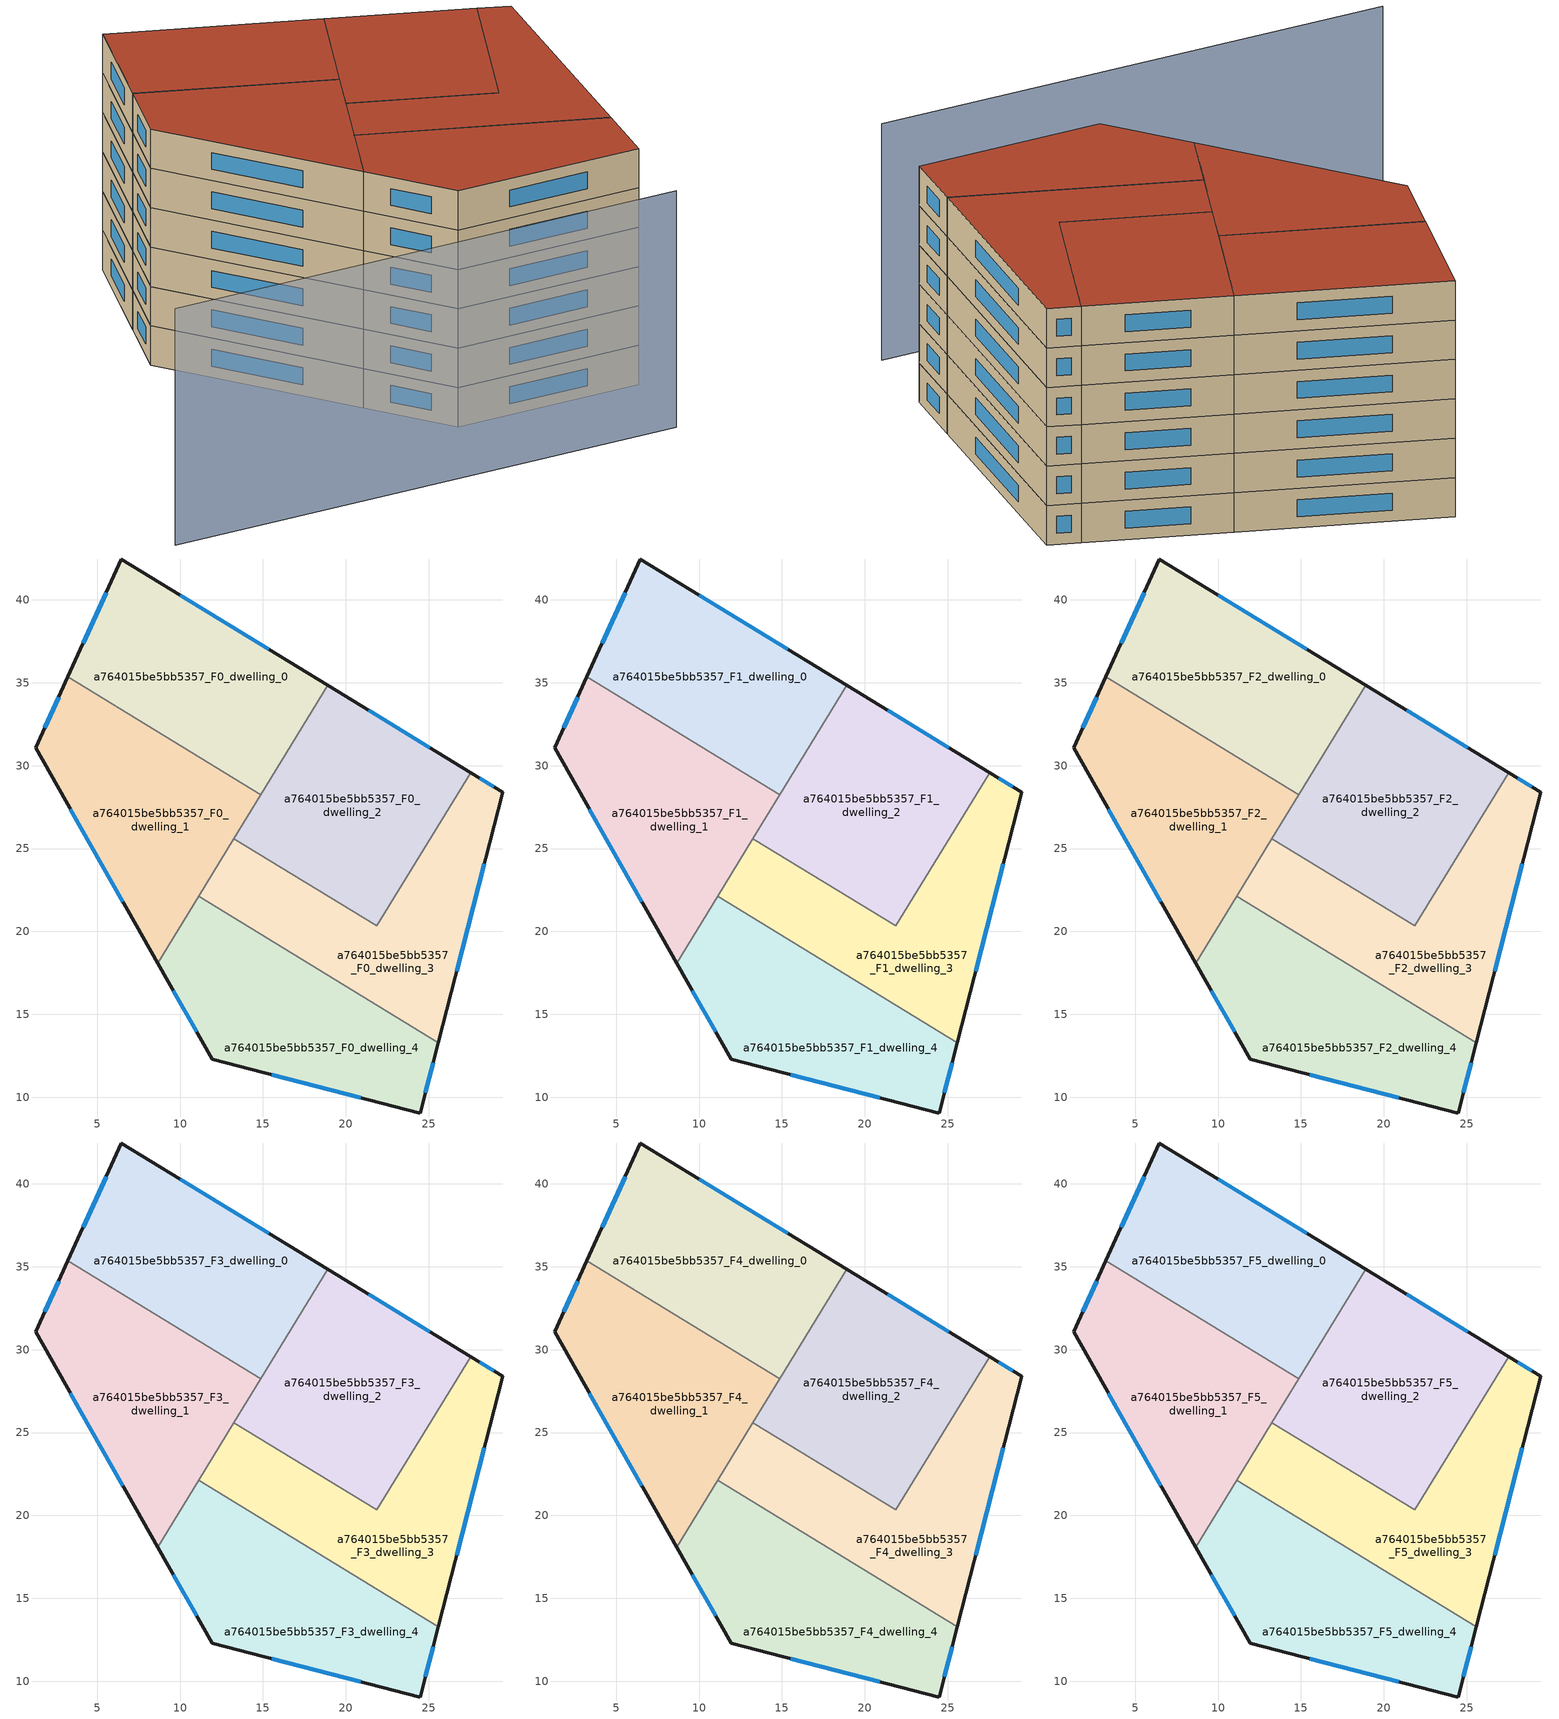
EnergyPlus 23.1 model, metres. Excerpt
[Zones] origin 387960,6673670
a764015be5bb5357_F0_dwelling_0
 floor ground (EU_floor_Construction): 18.91,34.85 14.86,28.23 3.23,35.35 6.47,42.46 z0
 wall outside (EU_wall_Construction): 18.91,34.85 6.47,42.46 3.23,35.35 z0:3
 wall to a764015be5bb5357_F0_dwelling_1 (EU_wall_Construction): 3.23,35.35 14.86,28.23 z0:3
 wall to a764015be5bb5357_F0_dwelling_2 (EU_wall_Construction): 14.86,28.23 18.91,34.85 z0:3
 window (EU_Window_Construction): 5.54,40.43 4.16,37.38 / 15.35,37.02 10.02,40.29 z0.86:2.14
a764015be5bb5357_F0_dwelling_1
 floor ground (EU_floor_Construction): 14.86,28.23 8.65,18.09 1.29,31.08 3.23,35.35 z0
 wall outside (EU_wall_Construction): 3.23,35.35 1.29,31.08 8.65,18.09 z0:3
 wall to a764015be5bb5357_F0_dwelling_4 (EU_wall_Construction): 8.65,18.09 11.12,22.12 z0:3
 wall to a764015be5bb5357_F0_dwelling_3 (EU_wall_Construction): 11.12,22.12 13.25,25.61 z0:3
 wall to a764015be5bb5357_F0_dwelling_2 (EU_wall_Construction): 13.25,25.61 14.86,28.23 z0:3
 window (EU_Window_Construction): 2.68,34.13 1.85,32.3 / 3.4,27.37 6.55,21.8 z0.86:2.14
a764015be5bb5357_F0_dwelling_2
 floor ground (EU_floor_Construction): 27.52,29.58 21.87,20.34 13.25,25.61 18.91,34.85 z0
 wall outside (EU_wall_Construction): 27.52,29.58 18.91,34.85 z0:3
 wall to a764015be5bb5357_F0_dwelling_3 (EU_wall_Construction): 13.25,25.61 21.87,20.34 27.52,29.58 z0:3
 window (EU_Window_Construction): 25.06,31.09 21.37,33.34 z0.86:2.14
a764015be5bb5357_F0_dwelling_3
 floor ground (EU_floor_Construction): 29.47,28.39 25.57,13.28 11.12,22.12 13.25,25.61 21.87,20.34 27.52,29.58 z0
 wall outside (EU_wall_Construction): 25.57,13.28 29.47,28.39 27.52,29.58 z0:3
 wall to a764015be5bb5357_F0_dwelling_4 (EU_wall_Construction): 11.12,22.12 25.57,13.28 z0:3
 window (EU_Window_Construction): 28.91,28.73 28.08,29.24 / 26.68,17.59 28.35,24.07 z0.86:2.14
a764015be5bb5357_F0_dwelling_4
 floor ground (EU_floor_Construction): 25.57,13.28 24.48,9.05 11.94,12.29 8.65,18.09 11.12,22.12 z0
 wall outside (EU_wall_Construction): 8.65,18.09 11.94,12.29 24.48,9.05 25.57,13.28 z0:3
 window (EU_Window_Construction): 24.79,10.26 25.26,12.07 / 15.52,11.36 20.9,9.98 / 9.59,16.43 11,13.94 z0.86:2.14
a764015be5bb5357_F1_dwelling_0
 floor to a764015be5bb5357_F0_dwelling_0 (EU_floor_Construction): 18.91,34.85 14.86,28.23 3.23,35.35 6.47,42.46 z3
 wall outside (EU_wall_Construction): 18.91,34.85 6.47,42.46 3.23,35.35 z3:6
 wall to a764015be5bb5357_F1_dwelling_1 (EU_wall_Construction): 3.23,35.35 14.86,28.23 z3:6
 wall to a764015be5bb5357_F1_dwelling_2 (EU_wall_Construction): 14.86,28.23 18.91,34.85 z3:6
 window (EU_Window_Construction): 5.54,40.43 4.16,37.38 / 15.35,37.02 10.02,40.29 z3.86:5.14
a764015be5bb5357_F1_dwelling_1
 floor to a764015be5bb5357_F0_dwelling_1 (EU_floor_Construction): 14.86,28.23 8.65,18.09 1.29,31.08 3.23,35.35 z3
 wall outside (EU_wall_Construction): 3.23,35.35 1.29,31.08 8.65,18.09 z3:6
 wall to a764015be5bb5357_F1_dwelling_4 (EU_wall_Construction): 8.65,18.09 11.12,22.12 z3:6
 wall to a764015be5bb5357_F1_dwelling_3 (EU_wall_Construction): 11.12,22.12 13.25,25.61 z3:6
 wall to a764015be5bb5357_F1_dwelling_2 (EU_wall_Construction): 13.25,25.61 14.86,28.23 z3:6
 window (EU_Window_Construction): 2.68,34.13 1.85,32.3 / 3.4,27.37 6.55,21.8 z3.86:5.14
a764015be5bb5357_F1_dwelling_2
 floor to a764015be5bb5357_F0_dwelling_2 (EU_floor_Construction): 27.52,29.58 21.87,20.34 13.25,25.61 18.91,34.85 z3
 wall outside (EU_wall_Construction): 27.52,29.58 18.91,34.85 z3:6
 wall to a764015be5bb5357_F1_dwelling_3 (EU_wall_Construction): 13.25,25.61 21.87,20.34 27.52,29.58 z3:6
 window (EU_Window_Construction): 25.06,31.09 21.37,33.34 z3.86:5.14
a764015be5bb5357_F1_dwelling_3
 floor to a764015be5bb5357_F0_dwelling_3 (EU_floor_Construction): 29.47,28.39 25.57,13.28 11.12,22.12 13.25,25.61 21.87,20.34 27.52,29.58 z3
 wall outside (EU_wall_Construction): 25.57,13.28 29.47,28.39 27.52,29.58 z3:6
 wall to a764015be5bb5357_F1_dwelling_4 (EU_wall_Construction): 11.12,22.12 25.57,13.28 z3:6
 window (EU_Window_Construction): 28.91,28.73 28.08,29.24 / 26.68,17.59 28.35,24.07 z3.86:5.14
a764015be5bb5357_F1_dwelling_4
 floor to a764015be5bb5357_F0_dwelling_4 (EU_floor_Construction): 25.57,13.28 24.48,9.05 11.94,12.29 8.65,18.09 11.12,22.12 z3
 wall outside (EU_wall_Construction): 8.65,18.09 11.94,12.29 24.48,9.05 25.57,13.28 z3:6
 window (EU_Window_Construction): 24.79,10.26 25.26,12.07 / 15.52,11.36 20.9,9.98 / 9.59,16.43 11,13.94 z3.86:5.14
a764015be5bb5357_F2_dwelling_0
 floor to a764015be5bb5357_F1_dwelling_0 (EU_floor_Construction): 18.91,34.85 14.86,28.23 3.23,35.35 6.47,42.46 z6
 wall outside (EU_wall_Construction): 18.91,34.85 6.47,42.46 3.23,35.35 z6:9
 wall to a764015be5bb5357_F2_dwelling_1 (EU_wall_Construction): 3.23,35.35 14.86,28.23 z6:9
 wall to a764015be5bb5357_F2_dwelling_2 (EU_wall_Construction): 14.86,28.23 18.91,34.85 z6:9
 window (EU_Window_Construction): 5.54,40.43 4.16,37.38 / 15.35,37.02 10.02,40.29 z6.86:8.14
a764015be5bb5357_F2_dwelling_1
 floor to a764015be5bb5357_F1_dwelling_1 (EU_floor_Construction): 14.86,28.23 8.65,18.09 1.29,31.08 3.23,35.35 z6
 wall outside (EU_wall_Construction): 3.23,35.35 1.29,31.08 8.65,18.09 z6:9
 wall to a764015be5bb5357_F2_dwelling_4 (EU_wall_Construction): 8.65,18.09 11.12,22.12 z6:9
 wall to a764015be5bb5357_F2_dwelling_3 (EU_wall_Construction): 11.12,22.12 13.25,25.61 z6:9
 wall to a764015be5bb5357_F2_dwelling_2 (EU_wall_Construction): 13.25,25.61 14.86,28.23 z6:9
 window (EU_Window_Construction): 2.68,34.13 1.85,32.3 / 3.4,27.37 6.55,21.8 z6.86:8.14
a764015be5bb5357_F2_dwelling_2
 floor to a764015be5bb5357_F1_dwelling_2 (EU_floor_Construction): 27.52,29.58 21.87,20.34 13.25,25.61 18.91,34.85 z6
 wall outside (EU_wall_Construction): 27.52,29.58 18.91,34.85 z6:9
 wall to a764015be5bb5357_F2_dwelling_3 (EU_wall_Construction): 13.25,25.61 21.87,20.34 27.52,29.58 z6:9
 window (EU_Window_Construction): 25.06,31.09 21.37,33.34 z6.86:8.14
a764015be5bb5357_F2_dwelling_3
 floor to a764015be5bb5357_F1_dwelling_3 (EU_floor_Construction): 29.47,28.39 25.57,13.28 11.12,22.12 13.25,25.61 21.87,20.34 27.52,29.58 z6
 wall outside (EU_wall_Construction): 25.57,13.28 29.47,28.39 27.52,29.58 z6:9
 wall to a764015be5bb5357_F2_dwelling_4 (EU_wall_Construction): 11.12,22.12 25.57,13.28 z6:9
 window (EU_Window_Construction): 28.91,28.73 28.08,29.24 / 26.68,17.59 28.35,24.07 z6.86:8.14
a764015be5bb5357_F2_dwelling_4
 floor to a764015be5bb5357_F1_dwelling_4 (EU_floor_Construction): 25.57,13.28 24.48,9.05 11.94,12.29 8.65,18.09 11.12,22.12 z6
 wall outside (EU_wall_Construction): 8.65,18.09 11.94,12.29 24.48,9.05 25.57,13.28 z6:9
 window (EU_Window_Construction): 24.79,10.26 25.26,12.07 / 15.52,11.36 20.9,9.98 / 9.59,16.43 11,13.94 z6.86:8.14
a764015be5bb5357_F3_dwelling_0
 floor to a764015be5bb5357_F2_dwelling_0 (EU_floor_Construction): 18.91,34.85 14.86,28.23 3.23,35.35 6.47,42.46 z9
 wall outside (EU_wall_Construction): 18.91,34.85 6.47,42.46 3.23,35.35 z9:12
 wall to a764015be5bb5357_F3_dwelling_1 (EU_wall_Construction): 3.23,35.35 14.86,28.23 z9:12
 wall to a764015be5bb5357_F3_dwelling_2 (EU_wall_Construction): 14.86,28.23 18.91,34.85 z9:12
 window (EU_Window_Construction): 5.54,40.43 4.16,37.38 / 15.35,37.02 10.02,40.29 z9.86:11.14
a764015be5bb5357_F3_dwelling_1
 floor to a764015be5bb5357_F2_dwelling_1 (EU_floor_Construction): 14.86,28.23 8.65,18.09 1.29,31.08 3.23,35.35 z9
 wall outside (EU_wall_Construction): 3.23,35.35 1.29,31.08 8.65,18.09 z9:12
 wall to a764015be5bb5357_F3_dwelling_4 (EU_wall_Construction): 8.65,18.09 11.12,22.12 z9:12
 wall to a764015be5bb5357_F3_dwelling_3 (EU_wall_Construction): 11.12,22.12 13.25,25.61 z9:12
 wall to a764015be5bb5357_F3_dwelling_2 (EU_wall_Construction): 13.25,25.61 14.86,28.23 z9:12
 window (EU_Window_Construction): 2.68,34.13 1.85,32.3 / 3.4,27.37 6.55,21.8 z9.86:11.14
a764015be5bb5357_F3_dwelling_2
 floor to a764015be5bb5357_F2_dwelling_2 (EU_floor_Construction): 27.52,29.58 21.87,20.34 13.25,25.61 18.91,34.85 z9
 wall outside (EU_wall_Construction): 27.52,29.58 18.91,34.85 z9:12
 wall to a764015be5bb5357_F3_dwelling_3 (EU_wall_Construction): 13.25,25.61 21.87,20.34 27.52,29.58 z9:12
 window (EU_Window_Construction): 25.06,31.09 21.37,33.34 z9.86:11.14
a764015be5bb5357_F3_dwelling_3
 floor to a764015be5bb5357_F2_dwelling_3 (EU_floor_Construction): 29.47,28.39 25.57,13.28 11.12,22.12 13.25,25.61 21.87,20.34 27.52,29.58 z9
 wall outside (EU_wall_Construction): 25.57,13.28 29.47,28.39 27.52,29.58 z9:12
 wall to a764015be5bb5357_F3_dwelling_4 (EU_wall_Construction): 11.12,22.12 25.57,13.28 z9:12
 window (EU_Window_Construction): 28.91,28.73 28.08,29.24 / 26.68,17.59 28.35,24.07 z9.86:11.14
a764015be5bb5357_F3_dwelling_4
 floor to a764015be5bb5357_F2_dwelling_4 (EU_floor_Construction): 25.57,13.28 24.48,9.05 11.94,12.29 8.65,18.09 11.12,22.12 z9
 wall outside (EU_wall_Construction): 8.65,18.09 11.94,12.29 24.48,9.05 25.57,13.28 z9:12
 window (EU_Window_Construction): 24.79,10.26 25.26,12.07 / 15.52,11.36 20.9,9.98 / 9.59,16.43 11,13.94 z9.86:11.14
a764015be5bb5357_F4_dwelling_0
 floor to a764015be5bb5357_F3_dwelling_0 (EU_floor_Construction): 18.91,34.85 14.86,28.23 3.23,35.35 6.47,42.46 z12
 wall outside (EU_wall_Construction): 18.91,34.85 6.47,42.46 3.23,35.35 z12:15
 wall to a764015be5bb5357_F4_dwelling_1 (EU_wall_Construction): 3.23,35.35 14.86,28.23 z12:15
 wall to a764015be5bb5357_F4_dwelling_2 (EU_wall_Construction): 14.86,28.23 18.91,34.85 z12:15
 window (EU_Window_Construction): 5.54,40.43 4.16,37.38 / 15.35,37.02 10.02,40.29 z12.86:14.14
a764015be5bb5357_F4_dwelling_1
 floor to a764015be5bb5357_F3_dwelling_1 (EU_floor_Construction): 14.86,28.23 8.65,18.09 1.29,31.08 3.23,35.35 z12
 wall outside (EU_wall_Construction): 3.23,35.35 1.29,31.08 8.65,18.09 z12:15
 wall to a764015be5bb5357_F4_dwelling_4 (EU_wall_Construction): 8.65,18.09 11.12,22.12 z12:15
 wall to a764015be5bb5357_F4_dwelling_3 (EU_wall_Construction): 11.12,22.12 13.25,25.61 z12:15
 wall to a764015be5bb5357_F4_dwelling_2 (EU_wall_Construction): 13.25,25.61 14.86,28.23 z12:15
 window (EU_Window_Construction): 2.68,34.13 1.85,32.3 / 3.4,27.37 6.55,21.8 z12.86:14.14
a764015be5bb5357_F4_dwelling_2
 floor to a764015be5bb5357_F3_dwelling_2 (EU_floor_Construction): 27.52,29.58 21.87,20.34 13.25,25.61 18.91,34.85 z12
 wall outside (EU_wall_Construction): 27.52,29.58 18.91,34.85 z12:15
 wall to a764015be5bb5357_F4_dwelling_3 (EU_wall_Construction): 13.25,25.61 21.87,20.34 27.52,29.58 z12:15
 window (EU_Window_Construction): 25.06,31.09 21.37,33.34 z12.86:14.14
a764015be5bb5357_F4_dwelling_3
 floor to a764015be5bb5357_F3_dwelling_3 (EU_floor_Construction): 29.47,28.39 25.57,13.28 11.12,22.12 13.25,25.61 21.87,20.34 27.52,29.58 z12
 wall outside (EU_wall_Construction): 25.57,13.28 29.47,28.39 27.52,29.58 z12:15
 wall to a764015be5bb5357_F4_dwelling_4 (EU_wall_Construction): 11.12,22.12 25.57,13.28 z12:15
 window (EU_Window_Construction): 28.91,28.73 28.08,29.24 / 26.68,17.59 28.35,24.07 z12.86:14.14
a764015be5bb5357_F4_dwelling_4
 floor to a764015be5bb5357_F3_dwelling_4 (EU_floor_Construction): 25.57,13.28 24.48,9.05 11.94,12.29 8.65,18.09 11.12,22.12 z12
 wall outside (EU_wall_Construction): 8.65,18.09 11.94,12.29 24.48,9.05 25.57,13.28 z12:15
 window (EU_Window_Construction): 24.79,10.26 25.26,12.07 / 15.52,11.36 20.9,9.98 / 9.59,16.43 11,13.94 z12.86:14.14
a764015be5bb5357_F5_dwelling_0
 floor to a764015be5bb5357_F4_dwelling_0 (EU_floor_Construction): 18.91,34.85 14.86,28.23 3.23,35.35 6.47,42.46 z15
 wall outside (EU_wall_Construction): 18.91,34.85 6.47,42.46 3.23,35.35 z15:18
 wall to a764015be5bb5357_F5_dwelling_1 (EU_wall_Construction): 3.23,35.35 14.86,28.23 z15:18
 wall to a764015be5bb5357_F5_dwelling_2 (EU_wall_Construction): 14.86,28.23 18.91,34.85 z15:18
 window (EU_Window_Construction): 5.54,40.43 4.16,37.38 / 15.35,37.02 10.02,40.29 z15.86:17.14
 roof outside (EU_roof_Construction): 14.86,28.23 18.91,34.85 6.47,42.46 3.23,35.35 z18
a764015be5bb5357_F5_dwelling_1
 floor to a764015be5bb5357_F4_dwelling_1 (EU_floor_Construction): 14.86,28.23 8.65,18.09 1.29,31.08 3.23,35.35 z15
 wall outside (EU_wall_Construction): 3.23,35.35 1.29,31.08 8.65,18.09 z15:18
 wall to a764015be5bb5357_F5_dwelling_4 (EU_wall_Construction): 8.65,18.09 11.12,22.12 z15:18
 wall to a764015be5bb5357_F5_dwelling_3 (EU_wall_Construction): 11.12,22.12 13.25,25.61 z15:18
 wall to a764015be5bb5357_F5_dwelling_2 (EU_wall_Construction): 13.25,25.61 14.86,28.23 z15:18
 window (EU_Window_Construction): 2.68,34.13 1.85,32.3 / 3.4,27.37 6.55,21.8 z15.86:17.14
 roof outside (EU_roof_Construction): 8.65,18.09 14.86,28.23 3.23,35.35 1.29,31.08 z18
a764015be5bb5357_F5_dwelling_2
 floor to a764015be5bb5357_F4_dwelling_2 (EU_floor_Construction): 27.52,29.58 21.87,20.34 13.25,25.61 18.91,34.85 z15
 wall outside (EU_wall_Construction): 27.52,29.58 18.91,34.85 z15:18
 wall to a764015be5bb5357_F5_dwelling_3 (EU_wall_Construction): 13.25,25.61 21.87,20.34 27.52,29.58 z15:18
 window (EU_Window_Construction): 25.06,31.09 21.37,33.34 z15.86:17.14
 roof outside (EU_roof_Construction): 21.87,20.34 27.52,29.58 18.91,34.85 13.25,25.61 z18
a764015be5bb5357_F5_dwelling_3
 floor to a764015be5bb5357_F4_dwelling_3 (EU_floor_Construction): 29.47,28.39 25.57,13.28 11.12,22.12 13.25,25.61 21.87,20.34 27.52,29.58 z15
 wall outside (EU_wall_Construction): 25.57,13.28 29.47,28.39 27.52,29.58 z15:18
 wall to a764015be5bb5357_F5_dwelling_4 (EU_wall_Construction): 11.12,22.12 25.57,13.28 z15:18
 window (EU_Window_Construction): 28.91,28.73 28.08,29.24 / 26.68,17.59 28.35,24.07 z15.86:17.14
 roof outside (EU_roof_Construction): 25.57,13.28 29.47,28.39 27.52,29.58 21.87,20.34 13.25,25.61 11.12,22.12 z18
a764015be5bb5357_F5_dwelling_4
 floor to a764015be5bb5357_F4_dwelling_4 (EU_floor_Construction): 25.57,13.28 24.48,9.05 11.94,12.29 8.65,18.09 11.12,22.12 z15
 wall outside (EU_wall_Construction): 8.65,18.09 11.94,12.29 24.48,9.05 25.57,13.28 z15:18
 window (EU_Window_Construction): 24.79,10.26 25.26,12.07 / 15.52,11.36 20.9,9.98 / 9.59,16.43 11,13.94 z15.86:17.14
 roof outside (EU_roof_Construction): 24.48,9.05 25.57,13.28 11.12,22.12 8.65,18.09 11.94,12.29 z18
shading: -11.89,12.29 23,3.3 z0:18
[Building]
EU S2 Campaign: North Axis=0; Terrain=City; Solar Distribution=FullExterior
[Site:Location]
Helsinki-Vantaa.AP: Latitude=60.317; Longitude=24.963; Time Zone=2; Elevation=54.6
[SizingPeriod:WeatherFileDays]
AnnualSizingPeriod: Begin Month=1; Begin Day of Month=1; End Month=12; End Day of Month=31; Day of Week for Start Day=Monday; Use Weather File Daylight Saving Period=No; Use Weather File Rain and Snow Indicators=No
[MATERIAL]
EU_InternalMass_Material: Roughness=MediumRough; Thickness=0.1; Conductivity=1; Density=1800; Specific Heat=900; Thermal Absorptance=0.9; Solar Absorptance=0.7; Visible Absorptance=0.7
[MATERIAL:NOMASS] Roughness=MediumRough; Thermal Absorptance=0.9; Solar Absorptance=0.7; Visible Absorptance=0.7
Name | Thermal Resistance
EU_wall_NoMass | 5.91765
EU_roof_NoMass | 11.1778
EU_floor_NoMass | 6.2875
[WINDOWMATERIAL:SIMPLEGLAZINGSYSTEM]
EU_Window_SimpleGlazing: UFactor=0.994035; Solar Heat Gain Coefficient=0.7; Visible Transmittance=0.7
[CONSTRUCTION]
EU_wall_Construction: EU_wall_NoMass
EU_roof_Construction: EU_roof_NoMass
EU_floor_Construction: EU_floor_NoMass
EU_Window_Construction: EU_Window_SimpleGlazing
EU_InternalMass_Construction: EU_InternalMass_Material
[ZONE] Type=1; Multiplier=1; Ceiling Height=autocalculate; Floor Area=autocalculate; Part of Total Floor Area=Yes
Name | Volume
a764015be5bb5357_F0_dwelling_0; a764015be5bb5357_F1_dwelling_0; a764015be5bb5357_F2_dwelling_0; a764015be5bb5357_F3_dwelling_0; a764015be5bb5357_F4_dwelling_0; a764015be5bb5357_F5_dwelling_0 | 328.206
a764015be5bb5357_F0_dwelling_1; a764015be5bb5357_F1_dwelling_1; a764015be5bb5357_F2_dwelling_1; a764015be5bb5357_F3_dwelling_1; a764015be5bb5357_F4_dwelling_1; a764015be5bb5357_F5_dwelling_1 | 328.218
a764015be5bb5357_F0_dwelling_2; a764015be5bb5357_F1_dwelling_2; a764015be5bb5357_F2_dwelling_2; a764015be5bb5357_F3_dwelling_2; a764015be5bb5357_F4_dwelling_2; a764015be5bb5357_F5_dwelling_2 | 328.238
a764015be5bb5357_F0_dwelling_3; a764015be5bb5357_F1_dwelling_3; a764015be5bb5357_F2_dwelling_3; a764015be5bb5357_F3_dwelling_3; a764015be5bb5357_F4_dwelling_3; a764015be5bb5357_F5_dwelling_3 | 328.23
a764015be5bb5357_F0_dwelling_4; a764015be5bb5357_F1_dwelling_4; a764015be5bb5357_F2_dwelling_4; a764015be5bb5357_F3_dwelling_4; a764015be5bb5357_F4_dwelling_4; a764015be5bb5357_F5_dwelling_4 | 328.193
[INTERNALMASS] Construction=EU_InternalMass_Construction
Name | Zone or ZoneList | Surface Area
a764015be5bb5357_F0_dwelling_0_EU_InternalMass | a764015be5bb5357_F0_dwelling_0 | 109.404
a764015be5bb5357_F0_dwelling_1_EU_InternalMass | a764015be5bb5357_F0_dwelling_1 | 109.404
a764015be5bb5357_F0_dwelling_2_EU_InternalMass | a764015be5bb5357_F0_dwelling_2 | 109.41
a764015be5bb5357_F0_dwelling_3_EU_InternalMass | a764015be5bb5357_F0_dwelling_3 | 109.41
a764015be5bb5357_F0_dwelling_4_EU_InternalMass | a764015be5bb5357_F0_dwelling_4 | 109.396
a764015be5bb5357_F1_dwelling_0_EU_InternalMass | a764015be5bb5357_F1_dwelling_0 | 109.404
a764015be5bb5357_F1_dwelling_1_EU_InternalMass | a764015be5bb5357_F1_dwelling_1 | 109.404
a764015be5bb5357_F1_dwelling_2_EU_InternalMass | a764015be5bb5357_F1_dwelling_2 | 109.41
a764015be5bb5357_F1_dwelling_3_EU_InternalMass | a764015be5bb5357_F1_dwelling_3 | 109.41
a764015be5bb5357_F1_dwelling_4_EU_InternalMass | a764015be5bb5357_F1_dwelling_4 | 109.396
a764015be5bb5357_F2_dwelling_0_EU_InternalMass | a764015be5bb5357_F2_dwelling_0 | 109.404
a764015be5bb5357_F2_dwelling_1_EU_InternalMass | a764015be5bb5357_F2_dwelling_1 | 109.404
a764015be5bb5357_F2_dwelling_2_EU_InternalMass | a764015be5bb5357_F2_dwelling_2 | 109.41
a764015be5bb5357_F2_dwelling_3_EU_InternalMass | a764015be5bb5357_F2_dwelling_3 | 109.41
a764015be5bb5357_F2_dwelling_4_EU_InternalMass | a764015be5bb5357_F2_dwelling_4 | 109.396
a764015be5bb5357_F3_dwelling_0_EU_InternalMass | a764015be5bb5357_F3_dwelling_0 | 109.404
a764015be5bb5357_F3_dwelling_1_EU_InternalMass | a764015be5bb5357_F3_dwelling_1 | 109.404
a764015be5bb5357_F3_dwelling_2_EU_InternalMass | a764015be5bb5357_F3_dwelling_2 | 109.41
a764015be5bb5357_F3_dwelling_3_EU_InternalMass | a764015be5bb5357_F3_dwelling_3 | 109.41
a764015be5bb5357_F3_dwelling_4_EU_InternalMass | a764015be5bb5357_F3_dwelling_4 | 109.396
a764015be5bb5357_F4_dwelling_0_EU_InternalMass | a764015be5bb5357_F4_dwelling_0 | 109.404
a764015be5bb5357_F4_dwelling_1_EU_InternalMass | a764015be5bb5357_F4_dwelling_1 | 109.404
a764015be5bb5357_F4_dwelling_2_EU_InternalMass | a764015be5bb5357_F4_dwelling_2 | 109.41
a764015be5bb5357_F4_dwelling_3_EU_InternalMass | a764015be5bb5357_F4_dwelling_3 | 109.41
a764015be5bb5357_F4_dwelling_4_EU_InternalMass | a764015be5bb5357_F4_dwelling_4 | 109.396
a764015be5bb5357_F5_dwelling_0_EU_InternalMass | a764015be5bb5357_F5_dwelling_0 | 109.404
a764015be5bb5357_F5_dwelling_1_EU_InternalMass | a764015be5bb5357_F5_dwelling_1 | 109.404
a764015be5bb5357_F5_dwelling_2_EU_InternalMass | a764015be5bb5357_F5_dwelling_2 | 109.41
a764015be5bb5357_F5_dwelling_3_EU_InternalMass | a764015be5bb5357_F5_dwelling_3 | 109.41
a764015be5bb5357_F5_dwelling_4_EU_InternalMass | a764015be5bb5357_F5_dwelling_4 | 109.396
[OTHEREQUIPMENT] Fuel Type=Electricity; Design Level Calculation Method=Watts/Area; Power per Zone Floor Area=1; Fraction Latent=0; Fraction Radiant=0; Fraction Lost=0; Carbon Dioxide Generation Rate=0; EndUse Subcategory=EU_Step8_InternalGains
Name | Zone or ZoneList or Space or SpaceList | Schedule
EU_Step8_InternalGain_a764015be5bb5357_F0_dwelling_0_f000 | a764015be5bb5357_F0_dwelling_0 | EU_Step8_GainSchedule_a764015be5bb5357_F0_dwelling_0_f000
EU_Step8_InternalGain_a764015be5bb5357_F0_dwelling_1_f000 | a764015be5bb5357_F0_dwelling_1 | EU_Step8_GainSchedule_a764015be5bb5357_F0_dwelling_1_f000
EU_Step8_InternalGain_a764015be5bb5357_F0_dwelling_2_f000 | a764015be5bb5357_F0_dwelling_2 | EU_Step8_GainSchedule_a764015be5bb5357_F0_dwelling_2_f000
EU_Step8_InternalGain_a764015be5bb5357_F0_dwelling_3_f000 | a764015be5bb5357_F0_dwelling_3 | EU_Step8_GainSchedule_a764015be5bb5357_F0_dwelling_3_f000
EU_Step8_InternalGain_a764015be5bb5357_F0_dwelling_4_f000 | a764015be5bb5357_F0_dwelling_4 | EU_Step8_GainSchedule_a764015be5bb5357_F0_dwelling_4_f000
EU_Step8_InternalGain_a764015be5bb5357_F1_dwelling_0_f000 | a764015be5bb5357_F1_dwelling_0 | EU_Step8_GainSchedule_a764015be5bb5357_F1_dwelling_0_f000
EU_Step8_InternalGain_a764015be5bb5357_F1_dwelling_1_f000 | a764015be5bb5357_F1_dwelling_1 | EU_Step8_GainSchedule_a764015be5bb5357_F1_dwelling_1_f000
EU_Step8_InternalGain_a764015be5bb5357_F1_dwelling_2_f000 | a764015be5bb5357_F1_dwelling_2 | EU_Step8_GainSchedule_a764015be5bb5357_F1_dwelling_2_f000
EU_Step8_InternalGain_a764015be5bb5357_F1_dwelling_3_f000 | a764015be5bb5357_F1_dwelling_3 | EU_Step8_GainSchedule_a764015be5bb5357_F1_dwelling_3_f000
EU_Step8_InternalGain_a764015be5bb5357_F1_dwelling_4_f000 | a764015be5bb5357_F1_dwelling_4 | EU_Step8_GainSchedule_a764015be5bb5357_F1_dwelling_4_f000
EU_Step8_InternalGain_a764015be5bb5357_F2_dwelling_0_f000 | a764015be5bb5357_F2_dwelling_0 | EU_Step8_GainSchedule_a764015be5bb5357_F2_dwelling_0_f000
EU_Step8_InternalGain_a764015be5bb5357_F2_dwelling_1_f000 | a764015be5bb5357_F2_dwelling_1 | EU_Step8_GainSchedule_a764015be5bb5357_F2_dwelling_1_f000
EU_Step8_InternalGain_a764015be5bb5357_F2_dwelling_2_f000 | a764015be5bb5357_F2_dwelling_2 | EU_Step8_GainSchedule_a764015be5bb5357_F2_dwelling_2_f000
EU_Step8_InternalGain_a764015be5bb5357_F2_dwelling_3_f000 | a764015be5bb5357_F2_dwelling_3 | EU_Step8_GainSchedule_a764015be5bb5357_F2_dwelling_3_f000
EU_Step8_InternalGain_a764015be5bb5357_F2_dwelling_4_f000 | a764015be5bb5357_F2_dwelling_4 | EU_Step8_GainSchedule_a764015be5bb5357_F2_dwelling_4_f000
EU_Step8_InternalGain_a764015be5bb5357_F3_dwelling_0_f000 | a764015be5bb5357_F3_dwelling_0 | EU_Step8_GainSchedule_a764015be5bb5357_F3_dwelling_0_f000
EU_Step8_InternalGain_a764015be5bb5357_F3_dwelling_1_f000 | a764015be5bb5357_F3_dwelling_1 | EU_Step8_GainSchedule_a764015be5bb5357_F3_dwelling_1_f000
EU_Step8_InternalGain_a764015be5bb5357_F3_dwelling_2_f000 | a764015be5bb5357_F3_dwelling_2 | EU_Step8_GainSchedule_a764015be5bb5357_F3_dwelling_2_f000
EU_Step8_InternalGain_a764015be5bb5357_F3_dwelling_3_f000 | a764015be5bb5357_F3_dwelling_3 | EU_Step8_GainSchedule_a764015be5bb5357_F3_dwelling_3_f000
EU_Step8_InternalGain_a764015be5bb5357_F3_dwelling_4_f000 | a764015be5bb5357_F3_dwelling_4 | EU_Step8_GainSchedule_a764015be5bb5357_F3_dwelling_4_f000
EU_Step8_InternalGain_a764015be5bb5357_F4_dwelling_0_f000 | a764015be5bb5357_F4_dwelling_0 | EU_Step8_GainSchedule_a764015be5bb5357_F4_dwelling_0_f000
EU_Step8_InternalGain_a764015be5bb5357_F4_dwelling_1_f000 | a764015be5bb5357_F4_dwelling_1 | EU_Step8_GainSchedule_a764015be5bb5357_F4_dwelling_1_f000
EU_Step8_InternalGain_a764015be5bb5357_F4_dwelling_2_f000 | a764015be5bb5357_F4_dwelling_2 | EU_Step8_GainSchedule_a764015be5bb5357_F4_dwelling_2_f000
EU_Step8_InternalGain_a764015be5bb5357_F4_dwelling_3_f000 | a764015be5bb5357_F4_dwelling_3 | EU_Step8_GainSchedule_a764015be5bb5357_F4_dwelling_3_f000
EU_Step8_InternalGain_a764015be5bb5357_F4_dwelling_4_f000 | a764015be5bb5357_F4_dwelling_4 | EU_Step8_GainSchedule_a764015be5bb5357_F4_dwelling_4_f000
EU_Step8_InternalGain_a764015be5bb5357_F5_dwelling_0_f000 | a764015be5bb5357_F5_dwelling_0 | EU_Step8_GainSchedule_a764015be5bb5357_F5_dwelling_0_f000
EU_Step8_InternalGain_a764015be5bb5357_F5_dwelling_1_f000 | a764015be5bb5357_F5_dwelling_1 | EU_Step8_GainSchedule_a764015be5bb5357_F5_dwelling_1_f000
EU_Step8_InternalGain_a764015be5bb5357_F5_dwelling_2_f000 | a764015be5bb5357_F5_dwelling_2 | EU_Step8_GainSchedule_a764015be5bb5357_F5_dwelling_2_f000
EU_Step8_InternalGain_a764015be5bb5357_F5_dwelling_3_f000 | a764015be5bb5357_F5_dwelling_3 | EU_Step8_GainSchedule_a764015be5bb5357_F5_dwelling_3_f000
EU_Step8_InternalGain_a764015be5bb5357_F5_dwelling_4_f000 | a764015be5bb5357_F5_dwelling_4 | EU_Step8_GainSchedule_a764015be5bb5357_F5_dwelling_4_f000
[ZONEVENTILATION:DESIGNFLOWRATE] Schedule=EU_AlwaysOn; Design Flow Rate Calculation Method=AirChanges/Hour; Air Changes per Hour=0.596421; Ventilation Type=Natural; Fan Pressure Rise=0; Fan Total Efficiency=1; Constant Term Coefficient=1; Temperature Term Coefficient=0; Velocity Term Coefficient=0; Velocity Squared Term Coefficient=0; Minimum Indoor Temperature=-100; Maximum Indoor Temperature=100; Delta Temperature=-100; Minimum Outdoor Temperature=-100; Maximum Outdoor Temperature=100; Maximum Wind Speed=40
Name | Zone or ZoneList or Space or SpaceList
EU_ConstantAir_a764015be5bb5357_F0_dwelling_0 | a764015be5bb5357_F0_dwelling_0
EU_ConstantAir_a764015be5bb5357_F0_dwelling_1 | a764015be5bb5357_F0_dwelling_1
EU_ConstantAir_a764015be5bb5357_F0_dwelling_2 | a764015be5bb5357_F0_dwelling_2
EU_ConstantAir_a764015be5bb5357_F0_dwelling_3 | a764015be5bb5357_F0_dwelling_3
EU_ConstantAir_a764015be5bb5357_F0_dwelling_4 | a764015be5bb5357_F0_dwelling_4
EU_ConstantAir_a764015be5bb5357_F1_dwelling_0 | a764015be5bb5357_F1_dwelling_0
EU_ConstantAir_a764015be5bb5357_F1_dwelling_1 | a764015be5bb5357_F1_dwelling_1
EU_ConstantAir_a764015be5bb5357_F1_dwelling_2 | a764015be5bb5357_F1_dwelling_2
EU_ConstantAir_a764015be5bb5357_F1_dwelling_3 | a764015be5bb5357_F1_dwelling_3
EU_ConstantAir_a764015be5bb5357_F1_dwelling_4 | a764015be5bb5357_F1_dwelling_4
EU_ConstantAir_a764015be5bb5357_F2_dwelling_0 | a764015be5bb5357_F2_dwelling_0
EU_ConstantAir_a764015be5bb5357_F2_dwelling_1 | a764015be5bb5357_F2_dwelling_1
EU_ConstantAir_a764015be5bb5357_F2_dwelling_2 | a764015be5bb5357_F2_dwelling_2
EU_ConstantAir_a764015be5bb5357_F2_dwelling_3 | a764015be5bb5357_F2_dwelling_3
EU_ConstantAir_a764015be5bb5357_F2_dwelling_4 | a764015be5bb5357_F2_dwelling_4
EU_ConstantAir_a764015be5bb5357_F3_dwelling_0 | a764015be5bb5357_F3_dwelling_0
EU_ConstantAir_a764015be5bb5357_F3_dwelling_1 | a764015be5bb5357_F3_dwelling_1
EU_ConstantAir_a764015be5bb5357_F3_dwelling_2 | a764015be5bb5357_F3_dwelling_2
EU_ConstantAir_a764015be5bb5357_F3_dwelling_3 | a764015be5bb5357_F3_dwelling_3
EU_ConstantAir_a764015be5bb5357_F3_dwelling_4 | a764015be5bb5357_F3_dwelling_4
EU_ConstantAir_a764015be5bb5357_F4_dwelling_0 | a764015be5bb5357_F4_dwelling_0
EU_ConstantAir_a764015be5bb5357_F4_dwelling_1 | a764015be5bb5357_F4_dwelling_1
EU_ConstantAir_a764015be5bb5357_F4_dwelling_2 | a764015be5bb5357_F4_dwelling_2
EU_ConstantAir_a764015be5bb5357_F4_dwelling_3 | a764015be5bb5357_F4_dwelling_3
EU_ConstantAir_a764015be5bb5357_F4_dwelling_4 | a764015be5bb5357_F4_dwelling_4
EU_ConstantAir_a764015be5bb5357_F5_dwelling_0 | a764015be5bb5357_F5_dwelling_0
EU_ConstantAir_a764015be5bb5357_F5_dwelling_1 | a764015be5bb5357_F5_dwelling_1
EU_ConstantAir_a764015be5bb5357_F5_dwelling_2 | a764015be5bb5357_F5_dwelling_2
EU_ConstantAir_a764015be5bb5357_F5_dwelling_3 | a764015be5bb5357_F5_dwelling_3
EU_ConstantAir_a764015be5bb5357_F5_dwelling_4 | a764015be5bb5357_F5_dwelling_4
[HVACTEMPLATE:THERMOSTAT] Constant Heating Setpoint=20; Constant Cooling Setpoint=50
EU_HeatOnly_a764015be5bb5357_F0_dwelling_0; EU_HeatOnly_a764015be5bb5357_F0_dwelling_1; EU_HeatOnly_a764015be5bb5357_F0_dwelling_2; EU_HeatOnly_a764015be5bb5357_F0_dwelling_3; EU_HeatOnly_a764015be5bb5357_F0_dwelling_4; EU_HeatOnly_a764015be5bb5357_F1_dwelling_0; EU_HeatOnly_a764015be5bb5357_F1_dwelling_1; EU_HeatOnly_a764015be5bb5357_F1_dwelling_2; EU_HeatOnly_a764015be5bb5357_F1_dwelling_3; EU_HeatOnly_a764015be5bb5357_F1_dwelling_4; EU_HeatOnly_a764015be5bb5357_F2_dwelling_0; EU_HeatOnly_a764015be5bb5357_F2_dwelling_1; EU_HeatOnly_a764015be5bb5357_F2_dwelling_2; EU_HeatOnly_a764015be5bb5357_F2_dwelling_3; EU_HeatOnly_a764015be5bb5357_F2_dwelling_4; EU_HeatOnly_a764015be5bb5357_F3_dwelling_0; EU_HeatOnly_a764015be5bb5357_F3_dwelling_1; EU_HeatOnly_a764015be5bb5357_F3_dwelling_2; EU_HeatOnly_a764015be5bb5357_F3_dwelling_3; EU_HeatOnly_a764015be5bb5357_F3_dwelling_4; EU_HeatOnly_a764015be5bb5357_F4_dwelling_0; EU_HeatOnly_a764015be5bb5357_F4_dwelling_1; EU_HeatOnly_a764015be5bb5357_F4_dwelling_2; EU_HeatOnly_a764015be5bb5357_F4_dwelling_3; EU_HeatOnly_a764015be5bb5357_F4_dwelling_4; EU_HeatOnly_a764015be5bb5357_F5_dwelling_0; EU_HeatOnly_a764015be5bb5357_F5_dwelling_1; EU_HeatOnly_a764015be5bb5357_F5_dwelling_2; EU_HeatOnly_a764015be5bb5357_F5_dwelling_3; EU_HeatOnly_a764015be5bb5357_F5_dwelling_4
[HVACTEMPLATE:ZONE:IDEALLOADSAIRSYSTEM] System Availability Schedule=EU_AlwaysOn; Maximum Heating Supply Air Temperature=50; Minimum Cooling Supply Air Temperature=13; Maximum Heating Supply Air Humidity Ratio=0.0156; Minimum Cooling Supply Air Humidity Ratio=0.0077; Heating Limit=NoLimit; Cooling Limit=NoLimit; Heating Availability Schedule=EU_AlwaysOn; Cooling Availability Schedule=EU_CoolingOff; Dehumidification Control Type=ConstantSensibleHeatRatio; Cooling Sensible Heat Ratio=0.7; Dehumidification Setpoint=60; Humidification Control Type=None; Humidification Setpoint=30; Outdoor Air Method=None; Outdoor Air Flow Rate per Person=0.00944; Outdoor Air Flow Rate per Zone Floor Area=0; Outdoor Air Flow Rate per Zone=0; Demand Controlled Ventilation Type=None; Outdoor Air Economizer Type=NoEconomizer; Heat Recovery Type=None; Sensible Heat Recovery Effectiveness=0.7; Latent Heat Recovery Effectiveness=0.65
Name | Template Thermostat
a764015be5bb5357_F0_dwelling_0 | EU_HeatOnly_a764015be5bb5357_F0_dwelling_0
a764015be5bb5357_F0_dwelling_1 | EU_HeatOnly_a764015be5bb5357_F0_dwelling_1
a764015be5bb5357_F0_dwelling_2 | EU_HeatOnly_a764015be5bb5357_F0_dwelling_2
a764015be5bb5357_F0_dwelling_3 | EU_HeatOnly_a764015be5bb5357_F0_dwelling_3
a764015be5bb5357_F0_dwelling_4 | EU_HeatOnly_a764015be5bb5357_F0_dwelling_4
a764015be5bb5357_F1_dwelling_0 | EU_HeatOnly_a764015be5bb5357_F1_dwelling_0
a764015be5bb5357_F1_dwelling_1 | EU_HeatOnly_a764015be5bb5357_F1_dwelling_1
a764015be5bb5357_F1_dwelling_2 | EU_HeatOnly_a764015be5bb5357_F1_dwelling_2
a764015be5bb5357_F1_dwelling_3 | EU_HeatOnly_a764015be5bb5357_F1_dwelling_3
a764015be5bb5357_F1_dwelling_4 | EU_HeatOnly_a764015be5bb5357_F1_dwelling_4
a764015be5bb5357_F2_dwelling_0 | EU_HeatOnly_a764015be5bb5357_F2_dwelling_0
a764015be5bb5357_F2_dwelling_1 | EU_HeatOnly_a764015be5bb5357_F2_dwelling_1
a764015be5bb5357_F2_dwelling_2 | EU_HeatOnly_a764015be5bb5357_F2_dwelling_2
a764015be5bb5357_F2_dwelling_3 | EU_HeatOnly_a764015be5bb5357_F2_dwelling_3
a764015be5bb5357_F2_dwelling_4 | EU_HeatOnly_a764015be5bb5357_F2_dwelling_4
a764015be5bb5357_F3_dwelling_0 | EU_HeatOnly_a764015be5bb5357_F3_dwelling_0
a764015be5bb5357_F3_dwelling_1 | EU_HeatOnly_a764015be5bb5357_F3_dwelling_1
a764015be5bb5357_F3_dwelling_2 | EU_HeatOnly_a764015be5bb5357_F3_dwelling_2
a764015be5bb5357_F3_dwelling_3 | EU_HeatOnly_a764015be5bb5357_F3_dwelling_3
a764015be5bb5357_F3_dwelling_4 | EU_HeatOnly_a764015be5bb5357_F3_dwelling_4
a764015be5bb5357_F4_dwelling_0 | EU_HeatOnly_a764015be5bb5357_F4_dwelling_0
a764015be5bb5357_F4_dwelling_1 | EU_HeatOnly_a764015be5bb5357_F4_dwelling_1
a764015be5bb5357_F4_dwelling_2 | EU_HeatOnly_a764015be5bb5357_F4_dwelling_2
a764015be5bb5357_F4_dwelling_3 | EU_HeatOnly_a764015be5bb5357_F4_dwelling_3
a764015be5bb5357_F4_dwelling_4 | EU_HeatOnly_a764015be5bb5357_F4_dwelling_4
a764015be5bb5357_F5_dwelling_0 | EU_HeatOnly_a764015be5bb5357_F5_dwelling_0
a764015be5bb5357_F5_dwelling_1 | EU_HeatOnly_a764015be5bb5357_F5_dwelling_1
a764015be5bb5357_F5_dwelling_2 | EU_HeatOnly_a764015be5bb5357_F5_dwelling_2
a764015be5bb5357_F5_dwelling_3 | EU_HeatOnly_a764015be5bb5357_F5_dwelling_3
a764015be5bb5357_F5_dwelling_4 | EU_HeatOnly_a764015be5bb5357_F5_dwelling_4
[SIZING:ZONE] Zone Cooling Design Supply Air Temperature Input Method=SupplyAirTemperature; Zone Cooling Design Supply Air Temperature=13; Zone Heating Design Supply Air Temperature Input Method=SupplyAirTemperature; Zone Heating Design Supply Air Temperature=50; Zone Cooling Design Supply Air Humidity Ratio=0.008; Zone Heating Design Supply Air Humidity Ratio=0.008; Cooling Design Air Flow Method=DesignDay; Cooling Design Air Flow Rate=0; Cooling Minimum Air Flow per Zone Floor Area=0.000762; Cooling Minimum Air Flow=0; Cooling Minimum Air Flow Fraction=0.2; Heating Design Air Flow Method=DesignDay; Heating Design Air Flow Rate=0; Heating Maximum Air Flow per Zone Floor Area=0.002032; Heating Maximum Air Flow=0.141576; Heating Maximum Air Flow Fraction=0.3; Account for Dedicated Outdoor Air System=No; Dedicated Outdoor Air System Control Strategy=NeutralSupplyAir; Dedicated Outdoor Air Low Setpoint Temperature for Design=autosize; Dedicated Outdoor Air High Setpoint Temperature for Design=autosize; Zone Load Sizing Method=Sensible Load Only No Latent Load; Zone Latent Cooling Design Supply Air Humidity Ratio Input Method=HumidityRatioDifference; Zone Cooling Design Supply Air Humidity Ratio Difference=0.005; Zone Latent Heating Design Supply Air Humidity Ratio Input Method=HumidityRatioDifference; Zone Humidification Design Supply Air Humidity Ratio Difference=0.005
a764015be5bb5357_F0_dwelling_0; a764015be5bb5357_F0_dwelling_1; a764015be5bb5357_F0_dwelling_2; a764015be5bb5357_F0_dwelling_3; a764015be5bb5357_F0_dwelling_4; a764015be5bb5357_F1_dwelling_0; a764015be5bb5357_F1_dwelling_1; a764015be5bb5357_F1_dwelling_2; a764015be5bb5357_F1_dwelling_3; a764015be5bb5357_F1_dwelling_4; a764015be5bb5357_F2_dwelling_0; a764015be5bb5357_F2_dwelling_1; a764015be5bb5357_F2_dwelling_2; a764015be5bb5357_F2_dwelling_3; a764015be5bb5357_F2_dwelling_4; a764015be5bb5357_F3_dwelling_0; a764015be5bb5357_F3_dwelling_1; a764015be5bb5357_F3_dwelling_2; a764015be5bb5357_F3_dwelling_3; a764015be5bb5357_F3_dwelling_4; a764015be5bb5357_F4_dwelling_0; a764015be5bb5357_F4_dwelling_1; a764015be5bb5357_F4_dwelling_2; a764015be5bb5357_F4_dwelling_3; a764015be5bb5357_F4_dwelling_4; a764015be5bb5357_F5_dwelling_0; a764015be5bb5357_F5_dwelling_1; a764015be5bb5357_F5_dwelling_2; a764015be5bb5357_F5_dwelling_3; a764015be5bb5357_F5_dwelling_4
[SCHEDULE:CONSTANT]
Name | Hourly Value
EU_AlwaysOn | 1
EU_CoolingOff | 0
[SCHEDULE:FILE] Column Number=1; Rows to Skip at Top=0; Number of Hours of Data=8760; Column Separator=Comma; Interpolate to Timestep=No; Minutes per Item=60; Adjust Schedule for Daylight Savings=Yes
Name | File
EU_Step8_GainSchedule_a764015be5bb5357_F0_dwelling_0_f000 | ../../schedules/a764015be5bb5357/a764015be5bb5357_F0_dwelling_0_f000_gain.csv
EU_Step8_GainSchedule_a764015be5bb5357_F0_dwelling_1_f000 | ../../schedules/a764015be5bb5357/a764015be5bb5357_F0_dwelling_1_f000_gain.csv
EU_Step8_GainSchedule_a764015be5bb5357_F0_dwelling_2_f000 | ../../schedules/a764015be5bb5357/a764015be5bb5357_F0_dwelling_2_f000_gain.csv
EU_Step8_GainSchedule_a764015be5bb5357_F0_dwelling_3_f000 | ../../schedules/a764015be5bb5357/a764015be5bb5357_F0_dwelling_3_f000_gain.csv
EU_Step8_GainSchedule_a764015be5bb5357_F0_dwelling_4_f000 | ../../schedules/a764015be5bb5357/a764015be5bb5357_F0_dwelling_4_f000_gain.csv
EU_Step8_GainSchedule_a764015be5bb5357_F1_dwelling_0_f000 | ../../schedules/a764015be5bb5357/a764015be5bb5357_F1_dwelling_0_f000_gain.csv
EU_Step8_GainSchedule_a764015be5bb5357_F1_dwelling_1_f000 | ../../schedules/a764015be5bb5357/a764015be5bb5357_F1_dwelling_1_f000_gain.csv
EU_Step8_GainSchedule_a764015be5bb5357_F1_dwelling_2_f000 | ../../schedules/a764015be5bb5357/a764015be5bb5357_F1_dwelling_2_f000_gain.csv
EU_Step8_GainSchedule_a764015be5bb5357_F1_dwelling_3_f000 | ../../schedules/a764015be5bb5357/a764015be5bb5357_F1_dwelling_3_f000_gain.csv
EU_Step8_GainSchedule_a764015be5bb5357_F1_dwelling_4_f000 | ../../schedules/a764015be5bb5357/a764015be5bb5357_F1_dwelling_4_f000_gain.csv
EU_Step8_GainSchedule_a764015be5bb5357_F2_dwelling_0_f000 | ../../schedules/a764015be5bb5357/a764015be5bb5357_F2_dwelling_0_f000_gain.csv
EU_Step8_GainSchedule_a764015be5bb5357_F2_dwelling_1_f000 | ../../schedules/a764015be5bb5357/a764015be5bb5357_F2_dwelling_1_f000_gain.csv
EU_Step8_GainSchedule_a764015be5bb5357_F2_dwelling_2_f000 | ../../schedules/a764015be5bb5357/a764015be5bb5357_F2_dwelling_2_f000_gain.csv
EU_Step8_GainSchedule_a764015be5bb5357_F2_dwelling_3_f000 | ../../schedules/a764015be5bb5357/a764015be5bb5357_F2_dwelling_3_f000_gain.csv
EU_Step8_GainSchedule_a764015be5bb5357_F2_dwelling_4_f000 | ../../schedules/a764015be5bb5357/a764015be5bb5357_F2_dwelling_4_f000_gain.csv
EU_Step8_GainSchedule_a764015be5bb5357_F3_dwelling_0_f000 | ../../schedules/a764015be5bb5357/a764015be5bb5357_F3_dwelling_0_f000_gain.csv
EU_Step8_GainSchedule_a764015be5bb5357_F3_dwelling_1_f000 | ../../schedules/a764015be5bb5357/a764015be5bb5357_F3_dwelling_1_f000_gain.csv
EU_Step8_GainSchedule_a764015be5bb5357_F3_dwelling_2_f000 | ../../schedules/a764015be5bb5357/a764015be5bb5357_F3_dwelling_2_f000_gain.csv
EU_Step8_GainSchedule_a764015be5bb5357_F3_dwelling_3_f000 | ../../schedules/a764015be5bb5357/a764015be5bb5357_F3_dwelling_3_f000_gain.csv
EU_Step8_GainSchedule_a764015be5bb5357_F3_dwelling_4_f000 | ../../schedules/a764015be5bb5357/a764015be5bb5357_F3_dwelling_4_f000_gain.csv
EU_Step8_GainSchedule_a764015be5bb5357_F4_dwelling_0_f000 | ../../schedules/a764015be5bb5357/a764015be5bb5357_F4_dwelling_0_f000_gain.csv
EU_Step8_GainSchedule_a764015be5bb5357_F4_dwelling_1_f000 | ../../schedules/a764015be5bb5357/a764015be5bb5357_F4_dwelling_1_f000_gain.csv
EU_Step8_GainSchedule_a764015be5bb5357_F4_dwelling_2_f000 | ../../schedules/a764015be5bb5357/a764015be5bb5357_F4_dwelling_2_f000_gain.csv
EU_Step8_GainSchedule_a764015be5bb5357_F4_dwelling_3_f000 | ../../schedules/a764015be5bb5357/a764015be5bb5357_F4_dwelling_3_f000_gain.csv
EU_Step8_GainSchedule_a764015be5bb5357_F4_dwelling_4_f000 | ../../schedules/a764015be5bb5357/a764015be5bb5357_F4_dwelling_4_f000_gain.csv
EU_Step8_GainSchedule_a764015be5bb5357_F5_dwelling_0_f000 | ../../schedules/a764015be5bb5357/a764015be5bb5357_F5_dwelling_0_f000_gain.csv
EU_Step8_GainSchedule_a764015be5bb5357_F5_dwelling_1_f000 | ../../schedules/a764015be5bb5357/a764015be5bb5357_F5_dwelling_1_f000_gain.csv
EU_Step8_GainSchedule_a764015be5bb5357_F5_dwelling_2_f000 | ../../schedules/a764015be5bb5357/a764015be5bb5357_F5_dwelling_2_f000_gain.csv
EU_Step8_GainSchedule_a764015be5bb5357_F5_dwelling_3_f000 | ../../schedules/a764015be5bb5357/a764015be5bb5357_F5_dwelling_3_f000_gain.csv
EU_Step8_GainSchedule_a764015be5bb5357_F5_dwelling_4_f000 | ../../schedules/a764015be5bb5357/a764015be5bb5357_F5_dwelling_4_f000_gain.csv
